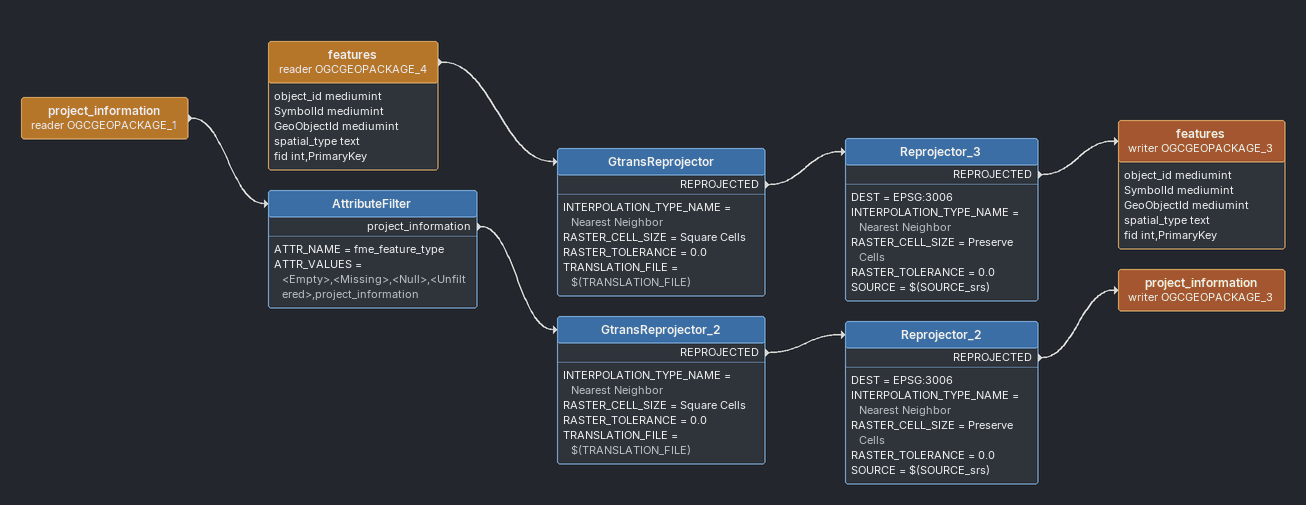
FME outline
project_information (reader OGCGEOPACKAGE_1)
    -> AttributeFilter
AttributeFilter
    ATTR_NAME = fme_feature_type
    ATTR_VALUES = <Empty>,<Missing>,<Null>,<Unfiltered>,project_information
    project_information -> GtransReprojector_2
GtransReprojector_2
    INTERPOLATION_TYPE_NAME = Nearest Neighbor
    RASTER_CELL_SIZE = Square Cells
    RASTER_TOLERANCE = 0.0
    TRANSLATION_FILE = $(TRANSLATION_FILE)
    REPROJECTED -> Reprojector_2
Reprojector_2
    DEST = EPSG:3006
    INTERPOLATION_TYPE_NAME = Nearest Neighbor
    RASTER_CELL_SIZE = Preserve Cells
    RASTER_TOLERANCE = 0.0
    SOURCE = $(SOURCE_srs)
    REPROJECTED -> project_information (writer OGCGEOPACKAGE_3)
project_information (writer OGCGEOPACKAGE_3)
features (reader OGCGEOPACKAGE_4)
    attributes: object_id mediumint, SymbolId mediumint, GeoObjectId mediumint, spatial_type text, fid int,PrimaryKey
    -> GtransReprojector
GtransReprojector
    INTERPOLATION_TYPE_NAME = Nearest Neighbor
    RASTER_CELL_SIZE = Square Cells
    RASTER_TOLERANCE = 0.0
    TRANSLATION_FILE = $(TRANSLATION_FILE)
    REPROJECTED -> Reprojector_3
Reprojector_3
    DEST = EPSG:3006
    INTERPOLATION_TYPE_NAME = Nearest Neighbor
    RASTER_CELL_SIZE = Preserve Cells
    RASTER_TOLERANCE = 0.0
    SOURCE = $(SOURCE_srs)
    REPROJECTED -> features (writer OGCGEOPACKAGE_3)
features (writer OGCGEOPACKAGE_3)
    attributes: object_id mediumint, SymbolId mediumint, GeoObjectId mediumint, spatial_type text, fid int,PrimaryKey
